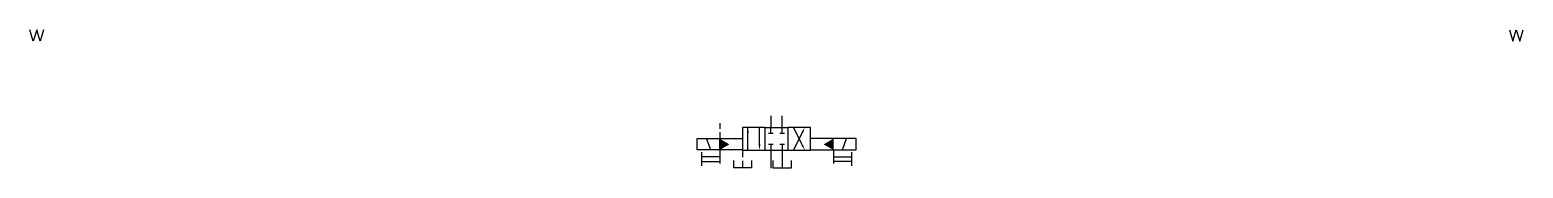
# Model space of a CAD drawing. Extents: x -171 to 489, y 244 to 305.
import ezdxf

# ---------------------------------------------------------------- set-up
doc = ezdxf.new("R2010")
doc.units = 0
doc.layers.add('11', color=1, linetype='CONTINUOUS')
doc.layers.add('12', color=2, linetype='CONTINUOUS')

# ---------------------------------------------------------------- blocks, each defined once
blk = doc.blocks.new('5236')
at = {"layer": '11', "color": 0}
for p, q in [((342.02, 47.87), (343.5, 42.87)), ((343.5, 42.87), (345, 47.86)), ((345, 47.86), (346.51, 42.87)), ((346.51, 42.87), (348.01, 47.87))]:
    blk.add_line(p, q, dxfattribs=at)

msp = doc.modelspace()

# ---------------------------------------------------------------- linework, layer by layer
at = {"layer": '11', "color": 0}
for p, q in [((156.11, 267.33), (156.11, 262.3)), ((161.13, 262.3), (161.13, 267.33)), ((123.54, 257.34), (133.54, 257.34)), ((123.54, 252.34), (123.54, 257.34)), ((129.6, 252.34), (127.78, 257.34)), ((133.56, 252.33), (133.56, 257.33)), ((133.56, 257.33), (143.54, 257.33)), ((143.62, 262.3), (143.62, 252.3)), ((153.62, 262.3), (143.62, 262.3)), ((146.07, 252.34), (146.07, 262.33)), ((151.15, 254.82), (151.15, 262.3)), ((153.62, 252.3), (153.62, 262.3)), ((153.66, 262.3), (163.66, 262.3)), ((155.13, 259.78), (157.13, 259.78)), ((156.12, 259.78), (156.12, 262.3)), ((160.13, 259.78), (162.13, 259.78)), ((161.12, 259.78), (161.12, 262.3)), ((173.66, 262.3), (163.66, 262.3)), ((163.66, 262.3), (163.66, 252.3)), ((170.01, 254.57), (166.11, 262.33)), ((170.04, 260.05), (166.15, 252.3)), ((173.66, 252.3), (173.66, 262.3)), ((183.77, 257.33), (173.79, 257.33)), ((183.77, 252.33), (183.77, 257.33)), ((193.81, 257.34), (183.81, 257.34)), ((187.75, 252.34), (189.57, 257.34)), ((193.81, 252.34), (193.81, 257.34)), ((133.54, 252.34), (123.54, 252.34)), ((125.5, 251.3), (125.5, 245.3)), ((143.56, 252.33), (133.56, 252.33)), ((133.58, 252.32), (133.58, 246.33)), ((143.62, 252.3), (153.62, 252.3)), ((153.66, 252.3), (163.66, 252.3)), ((155.13, 254.89), (157.13, 254.89)), ((156.11, 252.29), (156.11, 244.32)), ((156.12, 254.89), (156.12, 252.38)), ((160.13, 254.89), (162.13, 254.89)), ((161.11, 252.29), (161.11, 244.32)), ((161.12, 254.89), (161.12, 252.38)), ((163.66, 252.3), (173.66, 252.3)), ((173.77, 252.33), (183.77, 252.33)), ((183.79, 252.32), (183.79, 246.33)), ((183.81, 252.34), (193.81, 252.34)), ((191.87, 251.3), (191.87, 245.3)), ((133.5, 249.3), (125.5, 249.3)), ((125.5, 247.3), (133.5, 247.3)), ((139.75, 244.42), (139.75, 247.72)), ((147.67, 244.42), (139.75, 244.42)), ((147.67, 247.72), (147.67, 244.42)), ((157.15, 244.33), (157.15, 247.63)), ((165.07, 244.33), (157.15, 244.33)), ((165.07, 247.63), (165.07, 244.33)), ((183.87, 249.3), (191.87, 249.3)), ((191.87, 247.3), (183.87, 247.3))]:
    msp.add_line(p, q, dxfattribs=at)
at = {"layer": '12', "color": 0}
for p, q in [((133.61, 264.19), (133.61, 261.73)), ((133.61, 260.13), (133.61, 257.18)), ((143.66, 252.43), (143.66, 249.11)), ((143.66, 247.57), (143.66, 244.37))]:
    msp.add_line(p, q, dxfattribs=at)
for points in [[(133.56, 252.34), (137.83, 254.81), (133.56, 257.33)], [(145.61, 259.81), (146.45, 259.81), (146.03, 262.33)], [(169.67, 260.23), (170.42, 259.86), (171.18, 262.3)], [(183.77, 252.34), (179.5, 254.81), (183.77, 257.33)], [(151.57, 254.82), (150.73, 254.82), (151.15, 252.3)], [(170.39, 254.76), (169.64, 254.38), (171.15, 252.32)]]:
    msp.add_solid(points, dxfattribs=at)

# ---------------------------------------------------------------- block references
at = {"layer": '11', "color": 0, "xscale": -1, "rotation": 360}
msp.add_blockref('5236', (176.81, 257.47), dxfattribs=at)
at = {"layer": '11', "color": 0}
msp.add_blockref('5236', (140.51, 257.47), dxfattribs=at)

doc.saveas('drawing.dxf')
